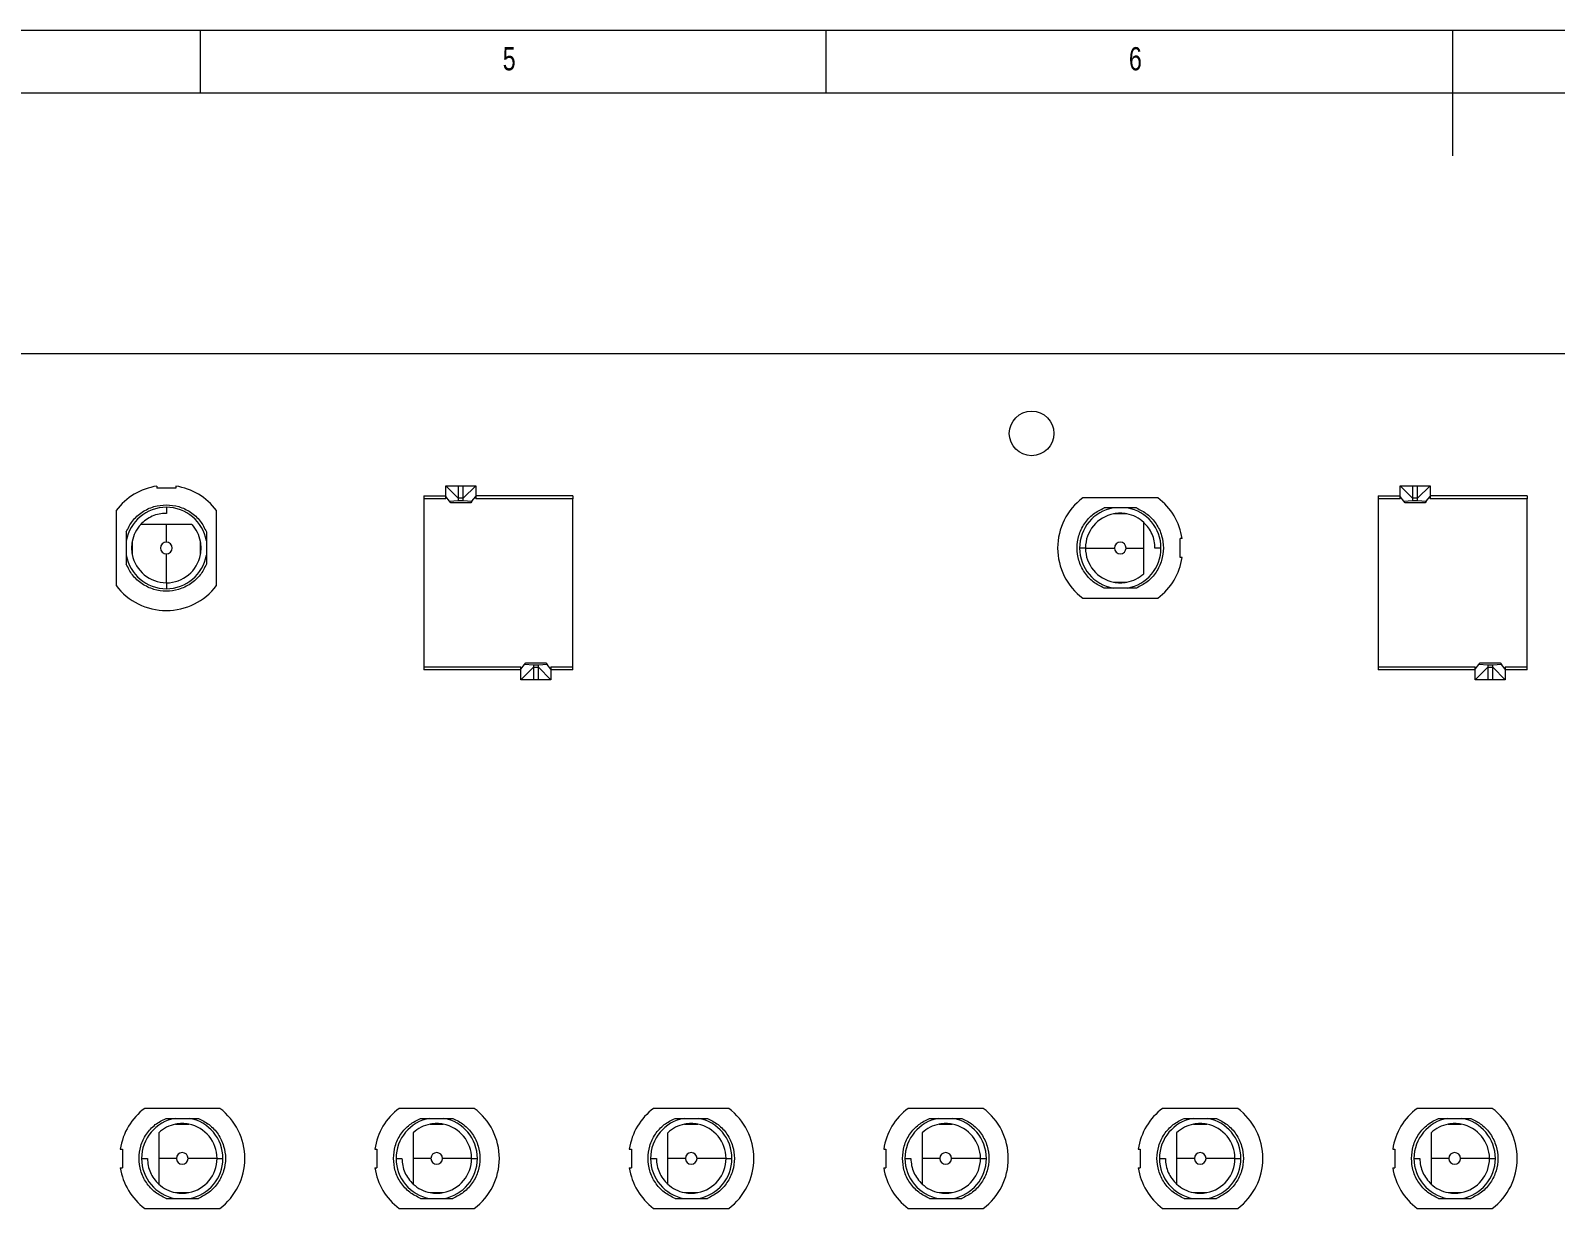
# Model space of a CAD drawing. Header units: millimetres. Extents: x 5 to 589, y 5 to 415.
# Drawn here: x 183.5 to 305.2, y 320.9 to 415 of the extents above; entities that cross this region are included whole.
import ezdxf

# ---------------------------------------------------------------- set-up
doc = ezdxf.new("R2010")
doc.units = ezdxf.units.MM
doc.styles.add('SLDTEXTSTYLE0', font='TXT', dxfattribs={"width": 0.75})

msp = doc.modelspace()

# ---------------------------------------------------------------- linework, layer by layer
at = {"color": 7, "linetype": 'Continuous', "lineweight": 0}
for p, q in [((589, 415), (5, 415)), ((197, 415), (197, 410)), ((247, 410), (247, 415)), ((297, 415), (297, 405)), ((584, 410), (10, 410))]:
    msp.add_line(p, q, dxfattribs=at)
at = {"color": 7, "linetype": 'Continuous', "lineweight": 15}
for p, q in [((521.21, 389.16), (89.41, 389.16)), ((193.56, 378.6), (193.56, 378.43)), ((195.06, 378.43), (193.56, 378.43)), ((195.06, 378.6), (195.06, 378.43)), ((214.87, 377.83), (216.62, 377.83)), ((214.87, 377.83), (214.87, 377.58)), ((214.87, 377.58), (214.87, 364.18)), ((216.62, 377.58), (214.87, 377.58)), ((216.62, 378.63), (217.62, 378.63)), ((216.62, 378.63), (217.62, 377.63)), ((216.62, 377.78), (216.62, 378.63)), ((216.92, 377.4), (216.62, 377.78)), ((216.62, 377.58), (216.62, 377.78)), ((217.62, 378.63), (218.02, 378.63)), ((217.62, 378.63), (217.62, 377.63)), ((218.02, 377.63), (217.62, 377.63)), ((217.62, 377.63), (217.62, 377.46)), ((218.02, 377.63), (219.02, 378.63)), ((218.02, 378.63), (219.02, 378.63)), ((218.02, 377.63), (218.02, 378.63)), ((218.02, 377.46), (218.02, 377.63)), ((218.71, 377.4), (219.02, 377.78)), ((219.02, 378.63), (219.02, 377.78)), ((226.77, 377.83), (219.02, 377.83)), ((219.02, 377.78), (219.02, 377.58)), ((226.77, 377.58), (219.02, 377.58)), ((226.77, 377.83), (226.77, 377.58)), ((226.77, 364.18), (226.77, 377.58)), ((273.48, 377.66), (267.48, 377.66)), ((291.07, 377.83), (292.82, 377.83)), ((291.07, 377.83), (291.07, 377.58)), ((292.82, 377.58), (291.07, 377.58)), ((291.07, 377.58), (291.07, 364.18)), ((292.82, 377.78), (292.82, 378.63)), ((292.82, 378.63), (293.82, 377.63)), ((292.82, 378.63), (293.82, 378.63)), ((293.12, 377.4), (292.82, 377.78)), ((292.82, 377.58), (292.82, 377.78)), ((293.82, 378.63), (294.22, 378.63)), ((293.82, 378.63), (293.82, 377.63)), ((293.82, 377.63), (293.82, 377.46)), ((294.22, 377.63), (293.82, 377.63)), ((294.22, 377.63), (295.22, 378.63)), ((294.22, 378.63), (295.22, 378.63)), ((294.22, 377.63), (294.22, 378.63)), ((294.22, 377.46), (294.22, 377.63)), ((294.91, 377.4), (295.22, 377.78)), ((295.22, 378.63), (295.22, 377.78)), ((302.97, 377.83), (295.22, 377.83)), ((295.22, 377.78), (295.22, 377.58)), ((302.97, 377.58), (295.22, 377.58)), ((302.97, 377.83), (302.97, 377.58)), ((302.97, 364.18), (302.97, 377.58)), ((190.31, 376.66), (190.31, 370.66)), ((194.31, 376.91), (194.31, 376.43)), ((198.31, 370.66), (198.31, 376.66)), ((216.92, 377.4), (217.62, 377.46)), ((217.02, 377.28), (216.92, 377.4)), ((218.62, 377.28), (217.02, 377.28)), ((217.62, 377.46), (218.02, 377.46)), ((218.02, 377.46), (218.71, 377.4)), ((218.71, 377.4), (218.62, 377.28)), ((293.12, 377.4), (293.82, 377.46)), ((293.22, 377.28), (293.12, 377.4)), ((294.82, 377.28), (293.22, 377.28)), ((293.82, 377.46), (294.22, 377.46)), ((294.22, 377.46), (294.91, 377.4)), ((294.91, 377.4), (294.82, 377.28)), ((194.31, 374.12), (194.31, 375.53)), ((275.42, 374.41), (275.25, 374.41)), ((275.25, 372.91), (275.25, 374.41)), ((194.31, 370.88), (194.31, 373.19)), ((267.7, 373.66), (267.23, 373.66)), ((267.7, 373.66), (270.01, 373.66)), ((270.94, 373.66), (272.35, 373.66)), ((273.73, 373.66), (273.25, 373.66)), ((275.42, 372.91), (275.25, 372.91)), ((194.31, 370.88), (194.31, 370.41)), ((267.48, 369.66), (273.48, 369.66)), ((214.87, 364.18), (222.62, 364.18)), ((214.87, 364.18), (214.87, 363.93)), ((222.62, 363.98), (222.92, 364.36)), ((222.62, 363.98), (222.62, 364.18)), ((223.62, 364.13), (222.62, 363.13)), ((222.92, 364.36), (223.02, 364.48)), ((223.62, 364.3), (222.92, 364.36)), ((223.02, 364.48), (224.62, 364.48)), ((223.62, 364.3), (223.62, 364.13)), ((224.02, 364.3), (223.62, 364.3)), ((223.62, 364.13), (224.02, 364.13)), ((223.62, 364.13), (223.62, 363.13)), ((224.71, 364.36), (224.02, 364.3)), ((224.02, 364.13), (224.02, 364.3)), ((225.02, 363.13), (224.02, 364.13)), ((224.02, 363.13), (224.02, 364.13)), ((224.62, 364.48), (224.71, 364.36)), ((225.02, 363.98), (224.71, 364.36)), ((225.02, 364.18), (226.77, 364.18)), ((225.02, 364.18), (225.02, 363.98)), ((226.77, 363.93), (226.77, 364.18)), ((291.07, 364.18), (298.82, 364.18)), ((291.07, 364.18), (291.07, 363.93)), ((298.82, 363.98), (299.12, 364.36)), ((298.82, 363.98), (298.82, 364.18)), ((299.82, 364.13), (298.82, 363.13)), ((299.12, 364.36), (299.22, 364.48)), ((299.82, 364.3), (299.12, 364.36)), ((299.22, 364.48), (300.82, 364.48)), ((299.82, 364.3), (299.82, 364.13)), ((300.22, 364.3), (299.82, 364.3)), ((299.82, 364.13), (300.22, 364.13)), ((299.82, 364.13), (299.82, 363.13)), ((300.91, 364.36), (300.22, 364.3)), ((300.22, 364.13), (300.22, 364.3)), ((301.22, 363.13), (300.22, 364.13)), ((300.22, 363.13), (300.22, 364.13)), ((300.82, 364.48), (300.91, 364.36)), ((301.22, 363.98), (300.91, 364.36)), ((301.22, 364.18), (302.97, 364.18)), ((301.22, 364.18), (301.22, 363.98)), ((302.97, 363.93), (302.97, 364.18)), ((222.62, 363.93), (214.87, 363.93)), ((222.62, 363.13), (222.62, 363.98)), ((223.62, 363.13), (222.62, 363.13)), ((224.02, 363.13), (223.62, 363.13)), ((225.02, 363.13), (224.02, 363.13)), ((225.02, 363.98), (225.02, 363.13)), ((226.77, 363.93), (225.02, 363.93)), ((298.82, 363.93), (291.07, 363.93)), ((298.82, 363.13), (298.82, 363.98)), ((299.82, 363.13), (298.82, 363.13)), ((300.22, 363.13), (299.82, 363.13)), ((301.22, 363.13), (300.22, 363.13)), ((301.22, 363.98), (301.22, 363.13)), ((302.97, 363.93), (301.22, 363.93)), ((198.58, 328.9), (192.58, 328.9)), ((218.9, 328.9), (212.9, 328.9)), ((239.22, 328.9), (233.22, 328.9)), ((259.54, 328.9), (253.54, 328.9)), ((279.86, 328.9), (273.86, 328.9)), ((300.18, 328.9), (294.18, 328.9)), ((190.63, 325.65), (190.8, 325.65)), ((190.8, 325.65), (190.8, 324.15)), ((210.95, 325.65), (211.12, 325.65)), ((211.12, 325.65), (211.12, 324.15)), ((231.27, 325.65), (231.44, 325.65)), ((231.44, 325.65), (231.44, 324.15)), ((251.59, 325.65), (251.76, 325.65)), ((251.76, 325.65), (251.76, 324.15)), ((271.91, 325.65), (272.08, 325.65)), ((272.08, 325.65), (272.08, 324.15)), ((292.23, 325.65), (292.4, 325.65)), ((292.4, 325.65), (292.4, 324.15)), ((190.63, 324.15), (190.8, 324.15)), ((192.33, 324.9), (192.8, 324.9)), ((195.11, 324.9), (193.7, 324.9)), ((198.35, 324.9), (196.04, 324.9)), ((198.35, 324.9), (198.83, 324.9)), ((210.95, 324.15), (211.12, 324.15)), ((212.65, 324.9), (213.12, 324.9)), ((215.43, 324.9), (214.02, 324.9)), ((218.67, 324.9), (216.36, 324.9)), ((218.67, 324.9), (219.15, 324.9)), ((231.27, 324.15), (231.44, 324.15)), ((232.97, 324.9), (233.44, 324.9)), ((235.75, 324.9), (234.34, 324.9)), ((238.99, 324.9), (236.68, 324.9)), ((238.99, 324.9), (239.47, 324.9)), ((251.59, 324.15), (251.76, 324.15)), ((253.29, 324.9), (253.76, 324.9)), ((256.07, 324.9), (254.66, 324.9)), ((259.31, 324.9), (257, 324.9)), ((259.31, 324.9), (259.79, 324.9)), ((271.91, 324.15), (272.08, 324.15)), ((273.61, 324.9), (274.08, 324.9)), ((276.39, 324.9), (274.98, 324.9)), ((279.63, 324.9), (277.32, 324.9)), ((279.63, 324.9), (280.11, 324.9)), ((292.23, 324.15), (292.4, 324.15)), ((293.93, 324.9), (294.4, 324.9)), ((296.71, 324.9), (295.3, 324.9)), ((299.95, 324.9), (297.64, 324.9)), ((299.95, 324.9), (300.43, 324.9)), ((192.58, 320.9), (198.58, 320.9)), ((212.9, 320.9), (218.9, 320.9)), ((233.22, 320.9), (239.22, 320.9)), ((253.54, 320.9), (259.54, 320.9)), ((273.86, 320.9), (279.86, 320.9)), ((294.18, 320.9), (300.18, 320.9))]:
    msp.add_line(p, q, dxfattribs=at)
msp.add_circle((263.4, 382.81), 1.78, dxfattribs=at)
for centre, radius, start, end in [((194.31, 373.66), 5, 98.6269, 143.1301), ((194.31, 373.66), 5, 36.8699, 81.3731), ((270.48, 373.66), 5, 126.8699, 233.1301), ((270.48, 373.66), 5, 8.6269, 53.1301), ((194.31, 373.66), 3.25, 90, 169.9367), ((194.31, 373.66), 3.25, 10.0633, 90), ((270.48, 373.66), 3.25, 100.0633, 180), ((270.48, 373.66), 2.78, 100.8929, 180), ((270.48, 373.66), 2.78, 79.1067, 100.8938), ((270.48, 373.66), 2.78, 47.4934, 79.1071), ((270.48, 373.66), 3.25, 0, 79.9367), ((194.31, 373.66), 2.78, 137.4934, 169.1071), ((194.31, 373.66), 2.78, 10.8932, 42.5066), ((194.31, 373.66), 2.78, 169.1067, 190.8938), ((194.31, 373.66), 0.465, 90, 270), ((194.31, 373.66), 0.465, 270, 90), ((194.31, 373.66), 2.78, 349.1068, 10.8929), ((270.48, 373.66), 0.465, 0, 180), ((194.31, 373.66), 3.25, 190.0633, 270), ((194.31, 373.66), 2.77, 190.8929, 270), ((194.31, 373.66), 2.78, 270, 349.1071), ((194.31, 373.66), 3.25, 270, 349.9367), ((270.48, 373.66), 3.25, 180, 259.9367), ((270.48, 373.66), 2.78, 180, 259.1071), ((270.48, 373.66), 0.465, 180, 0), ((270.48, 373.66), 3.25, 280.0633, 0), ((270.48, 373.66), 5, 306.8699, 351.3731), ((270.48, 373.66), 2.78, 280.8932, 312.5066), ((194.31, 373.66), 5, 216.8699, 323.1301), ((270.48, 373.66), 2.78, 259.1068, 280.8929), ((195.58, 324.9), 5, 126.8699, 171.3731), ((195.58, 324.9), 5, 306.8699, 53.1301), ((215.9, 324.9), 5, 126.8699, 171.3731), ((215.9, 324.9), 5, 306.8699, 53.1301), ((236.22, 324.9), 5, 126.8699, 171.3731), ((236.22, 324.9), 5, 306.8699, 53.1301), ((256.54, 324.9), 5, 126.8699, 171.3731), ((256.54, 324.9), 5, 306.8699, 53.1301), ((276.86, 324.9), 5, 126.8699, 171.3731), ((276.86, 324.9), 5, 306.8699, 53.1301), ((297.18, 324.9), 5, 126.8699, 171.3731), ((297.18, 324.9), 5, 306.8699, 53.1301), ((195.58, 324.9), 3.25, 100.0633, 180), ((195.58, 324.9), 2.78, 100.8932, 132.5066), ((195.58, 324.9), 2.78, 79.1068, 100.8929), ((195.58, 324.9), 2.78, 0, 79.1071), ((195.58, 324.9), 3.25, 0, 79.9367), ((215.9, 324.9), 3.25, 100.0633, 180), ((215.9, 324.9), 2.78, 100.8932, 132.5066), ((215.9, 324.9), 2.78, 79.1068, 100.8929), ((215.9, 324.9), 2.78, 0, 79.1071), ((215.9, 324.9), 3.25, 0, 79.9367), ((236.22, 324.9), 3.25, 100.0633, 180), ((236.22, 324.9), 2.78, 100.8932, 132.5066), ((236.22, 324.9), 2.78, 79.1068, 100.8929), ((236.22, 324.9), 2.78, 0, 79.1071), ((236.22, 324.9), 3.25, 0, 79.9367), ((256.54, 324.9), 3.25, 100.0633, 180), ((256.54, 324.9), 2.78, 100.8932, 132.5066), ((256.54, 324.9), 2.78, 79.1068, 100.8929), ((256.54, 324.9), 2.78, 0, 79.1071), ((256.54, 324.9), 3.25, 0, 79.9367), ((276.86, 324.9), 3.25, 100.0633, 180), ((276.86, 324.9), 2.78, 100.8932, 132.5066), ((276.86, 324.9), 2.78, 79.1068, 100.8929), ((276.86, 324.9), 2.78, 0, 79.1071), ((276.86, 324.9), 3.25, 0, 79.9367), ((297.18, 324.9), 3.25, 100.0633, 180), ((297.18, 324.9), 2.78, 100.8932, 132.5066), ((297.18, 324.9), 2.78, 79.1068, 100.8929), ((297.18, 324.9), 2.78, 0, 79.1071), ((297.18, 324.9), 3.25, 0, 79.9367), ((195.58, 324.9), 0.465, 0, 180), ((215.9, 324.9), 0.465, 0, 180), ((236.22, 324.9), 0.465, 0, 180), ((256.54, 324.9), 0.465, 0, 180), ((276.86, 324.9), 0.465, 0, 180), ((297.18, 324.9), 0.465, 0, 180), ((195.58, 324.9), 5, 188.6269, 233.1301), ((195.58, 324.9), 3.25, 180, 259.9367), ((195.58, 324.9), 0.465, 180, 0), ((195.58, 324.9), 2.78, 280.8929, 0), ((195.58, 324.9), 3.25, 280.0633, 0), ((215.9, 324.9), 5, 188.6269, 233.1301), ((215.9, 324.9), 3.25, 180, 259.9367), ((215.9, 324.9), 0.465, 180, 0), ((215.9, 324.9), 2.78, 280.8929, 0), ((215.9, 324.9), 3.25, 280.0633, 0), ((236.22, 324.9), 5, 188.6269, 233.1301), ((236.22, 324.9), 3.25, 180, 259.9367), ((236.22, 324.9), 0.465, 180, 0), ((236.22, 324.9), 2.78, 280.8929, 0), ((236.22, 324.9), 3.25, 280.0633, 0), ((256.54, 324.9), 5, 188.6269, 233.1301), ((256.54, 324.9), 3.25, 180, 259.9367), ((256.54, 324.9), 0.465, 180, 0), ((256.54, 324.9), 2.78, 280.8929, 0), ((256.54, 324.9), 3.25, 280.0633, 0), ((276.86, 324.9), 5, 188.6269, 233.1301), ((276.86, 324.9), 3.25, 180, 259.9367), ((276.86, 324.9), 0.465, 180, 0), ((276.86, 324.9), 2.78, 280.8929, 0), ((276.86, 324.9), 3.25, 280.0633, 0), ((297.18, 324.9), 5, 188.6269, 233.1301), ((297.18, 324.9), 3.25, 180, 259.9367), ((297.18, 324.9), 0.465, 180, 0), ((297.18, 324.9), 2.78, 280.8929, 0), ((297.18, 324.9), 3.25, 280.0633, 0), ((195.58, 324.9), 2.78, 227.4934, 259.1071), ((215.9, 324.9), 2.78, 227.4934, 259.1071), ((236.22, 324.9), 2.78, 227.4934, 259.1071), ((256.54, 324.9), 2.78, 227.4934, 259.1071), ((276.86, 324.9), 2.78, 227.4934, 259.1071), ((297.18, 324.9), 2.78, 227.4934, 259.1071), ((195.58, 324.9), 2.78, 259.1067, 280.8938), ((215.9, 324.9), 2.78, 259.1067, 280.8938), ((236.22, 324.9), 2.78, 259.1067, 280.8938), ((256.54, 324.9), 2.78, 259.1067, 280.8938), ((276.86, 324.9), 2.78, 259.1067, 280.8938), ((297.18, 324.9), 2.78, 259.1067, 280.8938)]:
    msp.add_arc(centre, radius, start, end, dxfattribs=at)
for points, knots in [([(191.11, 374.95), (191.26, 375.25), (191.57, 375.86), (192.35, 376.56), (193.29, 377.02), (193.98, 377.08), (194.31, 377.11)], [0, 0, 0, 0, 0.244392, 0.500001, 0.755611, 1, 1, 1, 1]), ([(194.31, 376.43), (194.11, 376.42), (193.73, 376.4), (193.18, 376.21), (192.67, 375.93), (192.4, 375.67), (192.26, 375.53)], [0, 0, 0, 0, 0.250001, 0.499998, 0.75, 1, 1, 1, 1]), ([(194.31, 377.11), (194.65, 377.08), (195.33, 377.02), (196.27, 376.56), (197.05, 375.86), (197.36, 375.25), (197.51, 374.95)], [0, 0, 0, 0, 0.244424, 0.499999, 0.755577, 1, 1, 1, 1]), ([(269.19, 370.46), (268.89, 370.61), (268.28, 370.92), (267.57, 371.7), (267.13, 372.64), (266.98, 373.66), (267.13, 374.68), (267.57, 375.62), (268.28, 376.4), (268.89, 376.71), (269.19, 376.86)], [0, 0, 0, 0, 0.122203, 0.250001, 0.377797, 0.499999, 0.622203, 0.749999, 0.877797, 1, 1, 1, 1]), ([(269.91, 376.86), (269.91, 376.86), (269.91, 376.86), (269.9, 376.86), (269.85, 376.86), (269.66, 376.86), (269.42, 376.86), (269.23, 376.86), (269.19, 376.86)], [0, 0, 0, 0, 0.01693, 0.039302, 0.081695, 0.236196, 0.852155, 1, 1, 1, 1]), ([(271.04, 376.86), (270.87, 376.86), (270.52, 376.86), (270.12, 376.86), (269.93, 376.86), (269.91, 376.86)], [0, 0, 0, 0, 0.469099, 0.939612, 1, 1, 1, 1]), ([(271, 376.38), (270.71, 376.38), (270.36, 376.38), (270.01, 376.38), (269.95, 376.38)], [0, 0, 0, 0, 0.821496, 1, 1, 1, 1]), ([(271.77, 376.86), (271.63, 376.86), (271.46, 376.86), (271.26, 376.86), (271.18, 376.86), (271.13, 376.86), (271.09, 376.86), (271.06, 376.86), (271.05, 376.86), (271.04, 376.86), (271.04, 376.86), (271.04, 376.86)], [0, 0, 0, 0, 0.52193, 0.674705, 0.779635, 0.851732, 0.901667, 0.954565, 0.975882, 0.993094, 1, 1, 1, 1]), ([(271.77, 376.86), (272.07, 376.71), (272.68, 376.4), (273.38, 375.61), (273.84, 374.67), (273.9, 373.99), (273.93, 373.65)], [0, 0, 0, 0, 0.244391, 0.499999, 0.755608, 1, 1, 1, 1]), ([(194.31, 375.53), (194.11, 375.53), (193.61, 375.53), (192.93, 375.53), (192.48, 375.53), (192.26, 375.53)], [0, 0, 0, 0, 0.246526, 0.638139, 1, 1, 1, 1]), ([(196.35, 375.53), (195.91, 375.53), (195.31, 375.53), (194.52, 375.53), (194.31, 375.53)], [0, 0, 0, 0, 0.725756, 1, 1, 1, 1]), ([(272.35, 373.66), (272.35, 373.85), (272.35, 374.36), (272.35, 375.04), (272.35, 375.49), (272.35, 375.7)], [0, 0, 0, 0, 0.246526, 0.638142, 1, 1, 1, 1]), ([(273.25, 373.66), (273.24, 373.85), (273.22, 374.23), (273.03, 374.78), (272.75, 375.29), (272.49, 375.57), (272.35, 375.7)], [0, 0, 0, 0, 0.2500032, 0.5000041, 0.7499991, 1, 1, 1, 1]), ([(191.11, 374.95), (191.11, 374.81), (191.11, 374.64), (191.11, 374.45), (191.11, 374.37), (191.11, 374.31), (191.11, 374.27), (191.11, 374.25), (191.11, 374.23), (191.11, 374.23), (191.11, 374.23), (191.11, 374.23)], [0, 0, 0, 0, 0.521924, 0.674704, 0.779644, 0.851732, 0.901659, 0.954565, 0.975879, 0.993095, 1, 1, 1, 1]), ([(191.11, 374.23), (191.11, 374.05), (191.11, 373.7), (191.11, 373.31), (191.11, 373.11), (191.11, 373.09)], [0, 0, 0, 0, 0.469102, 0.939612, 1, 1, 1, 1]), ([(191.58, 374.18), (191.58, 373.89), (191.58, 373.54), (191.58, 373.2), (191.58, 373.13)], [0, 0, 0, 0, 0.821501, 1, 1, 1, 1]), ([(197.03, 373.13), (197.03, 373.42), (197.03, 373.78), (197.03, 374.12), (197.03, 374.18)], [0, 0, 0, 0, 0.821475, 1, 1, 1, 1]), ([(197.51, 374.95), (197.51, 374.81), (197.51, 374.64), (197.51, 374.45), (197.51, 374.37), (197.51, 374.31), (197.51, 374.27), (197.51, 374.25), (197.51, 374.23), (197.51, 374.23), (197.51, 374.23), (197.51, 374.23)], [0, 0, 0, 0, 0.521924, 0.674704, 0.779644, 0.851732, 0.901659, 0.954565, 0.975879, 0.993095, 1, 1, 1, 1]), ([(197.51, 374.23), (197.51, 374.05), (197.51, 373.7), (197.51, 373.31), (197.51, 373.11), (197.51, 373.09)], [0, 0, 0, 0, 0.469102, 0.939612, 1, 1, 1, 1]), ([(191.11, 373.09), (191.11, 373.09), (191.11, 373.09), (191.11, 373.08), (191.11, 373.03), (191.11, 372.84), (191.11, 372.6), (191.11, 372.41), (191.11, 372.37)], [0, 0, 0, 0, 0.01693, 0.039302, 0.081703, 0.2362, 0.852159, 1, 1, 1, 1]), ([(197.51, 373.09), (197.51, 373.09), (197.51, 373.09), (197.51, 373.08), (197.51, 373.03), (197.51, 372.84), (197.51, 372.6), (197.51, 372.41), (197.51, 372.37)], [0, 0, 0, 0, 0.01693, 0.039302, 0.081703, 0.2362, 0.852159, 1, 1, 1, 1]), ([(273.93, 373.65), (273.9, 373.32), (273.84, 372.64), (273.37, 371.7), (272.68, 370.92), (272.06, 370.61), (271.77, 370.46)], [0, 0, 0, 0, 0.244423, 0.5, 0.755575, 1, 1, 1, 1]), ([(272.35, 371.61), (272.35, 372.05), (272.35, 372.65), (272.35, 373.44), (272.35, 373.66)], [0, 0, 0, 0, 0.725758, 1, 1, 1, 1]), ([(197.51, 372.37), (197.36, 372.07), (197.05, 371.46), (196.26, 370.76), (195.32, 370.31), (194.31, 370.16), (193.29, 370.31), (192.35, 370.76), (191.57, 371.46), (191.26, 372.07), (191.11, 372.37)], [0, 0, 0, 0, 0.122204, 0.25, 0.377797, 0.5, 0.622204, 0.749999, 0.877796, 1, 1, 1, 1]), ([(269.91, 370.46), (269.91, 370.46), (269.91, 370.46), (269.9, 370.46), (269.85, 370.46), (269.66, 370.46), (269.42, 370.46), (269.23, 370.46), (269.19, 370.46)], [0, 0, 0, 0, 0.01693, 0.039302, 0.081695, 0.236196, 0.852155, 1, 1, 1, 1]), ([(271.04, 370.46), (270.87, 370.46), (270.52, 370.46), (270.12, 370.46), (269.93, 370.46), (269.91, 370.46)], [0, 0, 0, 0, 0.469099, 0.939612, 1, 1, 1, 1]), ([(269.95, 370.93), (270.24, 370.93), (270.6, 370.93), (270.94, 370.93), (271, 370.93)], [0, 0, 0, 0, 0.821487, 1, 1, 1, 1]), ([(271.77, 370.46), (271.63, 370.46), (271.46, 370.46), (271.26, 370.46), (271.18, 370.46), (271.13, 370.46), (271.09, 370.46), (271.06, 370.46), (271.05, 370.46), (271.04, 370.46), (271.04, 370.46), (271.04, 370.46)], [0, 0, 0, 0, 0.52193, 0.674705, 0.779635, 0.851732, 0.901667, 0.954565, 0.975882, 0.993094, 1, 1, 1, 1]), ([(192.13, 324.9), (192.16, 325.24), (192.21, 325.92), (192.68, 326.86), (193.38, 327.64), (193.99, 327.95), (194.29, 328.1)], [0, 0, 0, 0, 0.244423, 0.499999, 0.755576, 1, 1, 1, 1]), ([(194.29, 328.1), (194.42, 328.1), (194.6, 328.1), (194.79, 328.1), (194.87, 328.1), (194.92, 328.1), (194.96, 328.1), (194.99, 328.1), (195, 328.1), (195.01, 328.1), (195.01, 328.1), (195.01, 328.1)], [0, 0, 0, 0, 0.5219292, 0.6747084, 0.7796382, 0.8517345, 0.9016698, 0.9545678, 0.9758817, 0.993094, 1, 1, 1, 1]), ([(195.01, 328.1), (195.18, 328.1), (195.54, 328.1), (195.93, 328.1), (196.12, 328.1), (196.14, 328.1)], [0, 0, 0, 0, 0.469096, 0.939612, 1, 1, 1, 1]), ([(196.1, 327.62), (195.81, 327.62), (195.46, 327.62), (195.11, 327.62), (195.05, 327.62)], [0, 0, 0, 0, 0.821487, 1, 1, 1, 1]), ([(196.14, 328.1), (196.14, 328.1), (196.15, 328.1), (196.16, 328.1), (196.2, 328.1), (196.4, 328.1), (196.63, 328.1), (196.83, 328.1), (196.87, 328.1)], [0, 0, 0, 0, 0.01693, 0.039302, 0.081695, 0.236193, 0.85216, 1, 1, 1, 1]), ([(196.87, 328.1), (197.16, 327.95), (197.78, 327.64), (198.48, 326.86), (198.93, 325.92), (199.08, 324.9), (198.93, 323.88), (198.48, 322.94), (197.78, 322.16), (197.16, 321.85), (196.87, 321.7)], [0, 0, 0, 0, 0.122204, 0.25, 0.377796, 0.5, 0.622204, 0.75, 0.877796, 1, 1, 1, 1]), ([(212.45, 324.9), (212.48, 325.24), (212.53, 325.92), (213, 326.86), (213.7, 327.64), (214.31, 327.95), (214.61, 328.1)], [0, 0, 0, 0, 0.244423, 0.5, 0.755576, 1, 1, 1, 1]), ([(214.61, 328.1), (214.74, 328.1), (214.92, 328.1), (215.11, 328.1), (215.19, 328.1), (215.24, 328.1), (215.28, 328.1), (215.31, 328.1), (215.32, 328.1), (215.33, 328.1), (215.33, 328.1), (215.33, 328.1)], [0, 0, 0, 0, 0.521928, 0.674707, 0.779636, 0.851733, 0.901668, 0.954566, 0.975879, 0.993095, 1, 1, 1, 1]), ([(215.33, 328.1), (215.5, 328.1), (215.86, 328.1), (216.25, 328.1), (216.44, 328.1), (216.46, 328.1)], [0, 0, 0, 0, 0.469102, 0.939612, 1, 1, 1, 1]), ([(216.42, 327.62), (216.13, 327.62), (215.78, 327.62), (215.43, 327.62), (215.37, 327.62)], [0, 0, 0, 0, 0.821487, 1, 1, 1, 1]), ([(216.46, 328.1), (216.46, 328.1), (216.47, 328.1), (216.48, 328.1), (216.52, 328.1), (216.72, 328.1), (216.95, 328.1), (217.15, 328.1), (217.19, 328.1)], [0, 0, 0, 0, 0.01693, 0.039301, 0.081695, 0.236199, 0.852151, 1, 1, 1, 1]), ([(217.19, 328.1), (217.48, 327.95), (218.1, 327.64), (218.8, 326.86), (219.25, 325.92), (219.4, 324.9), (219.25, 323.88), (218.8, 322.94), (218.1, 322.16), (217.48, 321.85), (217.19, 321.7)], [0, 0, 0, 0, 0.1222031, 0.25, 0.377796, 0.4999995, 0.622204, 0.75, 0.8777969, 1, 1, 1, 1]), ([(232.77, 324.9), (232.8, 325.24), (232.85, 325.92), (233.32, 326.86), (234.02, 327.64), (234.63, 327.95), (234.93, 328.1)], [0, 0, 0, 0, 0.244423, 0.499999, 0.755575, 1, 1, 1, 1]), ([(234.93, 328.1), (235.06, 328.1), (235.24, 328.1), (235.43, 328.1), (235.51, 328.1), (235.56, 328.1), (235.6, 328.1), (235.63, 328.1), (235.64, 328.1), (235.65, 328.1), (235.65, 328.1), (235.65, 328.1)], [0, 0, 0, 0, 0.521932, 0.674702, 0.779632, 0.851729, 0.901665, 0.954563, 0.975882, 0.993095, 1, 1, 1, 1]), ([(235.65, 328.1), (235.82, 328.1), (236.18, 328.1), (236.57, 328.1), (236.76, 328.1), (236.78, 328.1)], [0, 0, 0, 0, 0.469102, 0.939612, 1, 1, 1, 1]), ([(236.74, 327.62), (236.45, 327.62), (236.1, 327.62), (235.75, 327.62), (235.69, 327.62)], [0, 0, 0, 0, 0.821488, 1, 1, 1, 1]), ([(236.78, 328.1), (236.78, 328.1), (236.79, 328.1), (236.8, 328.1), (236.84, 328.1), (237.04, 328.1), (237.27, 328.1), (237.47, 328.1), (237.51, 328.1)], [0, 0, 0, 0, 0.01693, 0.039301, 0.081695, 0.236199, 0.852151, 1, 1, 1, 1]), ([(237.51, 328.1), (237.8, 327.95), (238.42, 327.64), (239.12, 326.86), (239.57, 325.92), (239.72, 324.9), (239.57, 323.88), (239.12, 322.94), (238.42, 322.16), (237.8, 321.85), (237.51, 321.7)], [0, 0, 0, 0, 0.1222031, 0.25, 0.377796, 0.4999995, 0.622204, 0.75, 0.8777969, 1, 1, 1, 1]), ([(253.09, 324.9), (253.12, 325.24), (253.17, 325.92), (253.64, 326.86), (254.34, 327.64), (254.95, 327.95), (255.25, 328.1)], [0, 0, 0, 0, 0.244423, 0.499999, 0.755575, 1, 1, 1, 1]), ([(255.25, 328.1), (255.38, 328.1), (255.56, 328.1), (255.75, 328.1), (255.83, 328.1), (255.88, 328.1), (255.92, 328.1), (255.95, 328.1), (255.96, 328.1), (255.97, 328.1), (255.97, 328.1), (255.97, 328.1)], [0, 0, 0, 0, 0.52193, 0.674705, 0.779635, 0.851732, 0.901667, 0.954565, 0.975882, 0.993094, 1, 1, 1, 1]), ([(255.97, 328.1), (256.14, 328.1), (256.5, 328.1), (256.89, 328.1), (257.08, 328.1), (257.1, 328.1)], [0, 0, 0, 0, 0.469099, 0.939612, 1, 1, 1, 1]), ([(257.06, 327.62), (256.77, 327.62), (256.42, 327.62), (256.07, 327.62), (256.01, 327.62)], [0, 0, 0, 0, 0.821484, 1, 1, 1, 1]), ([(257.1, 328.1), (257.1, 328.1), (257.11, 328.1), (257.12, 328.1), (257.16, 328.1), (257.36, 328.1), (257.59, 328.1), (257.79, 328.1), (257.83, 328.1)], [0, 0, 0, 0, 0.01693, 0.039299, 0.081696, 0.236197, 0.852156, 1, 1, 1, 1]), ([(257.83, 328.1), (258.12, 327.95), (258.74, 327.64), (259.44, 326.86), (259.89, 325.92), (260.04, 324.9), (259.89, 323.88), (259.44, 322.94), (258.74, 322.16), (258.12, 321.85), (257.83, 321.7)], [0, 0, 0, 0, 0.122203, 0.25, 0.377796, 0.5, 0.622204, 0.75, 0.877797, 1, 1, 1, 1]), ([(273.41, 324.9), (273.44, 325.24), (273.49, 325.92), (273.96, 326.86), (274.66, 327.64), (275.27, 327.95), (275.57, 328.1)], [0, 0, 0, 0, 0.244423, 0.5, 0.755576, 1, 1, 1, 1]), ([(275.57, 328.1), (275.7, 328.1), (275.88, 328.1), (276.07, 328.1), (276.15, 328.1), (276.2, 328.1), (276.24, 328.1), (276.27, 328.1), (276.28, 328.1), (276.29, 328.1), (276.29, 328.1), (276.29, 328.1)], [0, 0, 0, 0, 0.52193, 0.674706, 0.779636, 0.85173, 0.901666, 0.954566, 0.975881, 0.993095, 1, 1, 1, 1]), ([(276.29, 328.1), (276.46, 328.1), (276.82, 328.1), (277.21, 328.1), (277.4, 328.1), (277.42, 328.1)], [0, 0, 0, 0, 0.4691, 0.939612, 1, 1, 1, 1]), ([(277.38, 327.62), (277.09, 327.62), (276.74, 327.62), (276.39, 327.62), (276.33, 327.62)], [0, 0, 0, 0, 0.821486, 1, 1, 1, 1]), ([(277.42, 328.1), (277.42, 328.1), (277.43, 328.1), (277.44, 328.1), (277.48, 328.1), (277.68, 328.1), (277.91, 328.1), (278.11, 328.1), (278.15, 328.1)], [0, 0, 0, 0, 0.01693, 0.0393, 0.081694, 0.236197, 0.852158, 1, 1, 1, 1]), ([(278.15, 328.1), (278.44, 327.95), (279.06, 327.64), (279.76, 326.86), (280.21, 325.92), (280.36, 324.9), (280.21, 323.88), (279.76, 322.94), (279.06, 322.16), (278.44, 321.85), (278.15, 321.7)], [0, 0, 0, 0, 0.122203, 0.25, 0.377796, 0.5, 0.622204, 0.75, 0.877797, 1, 1, 1, 1]), ([(293.73, 324.9), (293.76, 325.24), (293.81, 325.92), (294.28, 326.86), (294.98, 327.64), (295.59, 327.95), (295.89, 328.1)], [0, 0, 0, 0, 0.244423, 0.499999, 0.755576, 1, 1, 1, 1]), ([(295.89, 328.1), (296.02, 328.1), (296.2, 328.1), (296.39, 328.1), (296.47, 328.1), (296.52, 328.1), (296.56, 328.1), (296.59, 328.1), (296.6, 328.1), (296.61, 328.1), (296.61, 328.1), (296.61, 328.1)], [0, 0, 0, 0, 0.521931, 0.674706, 0.779637, 0.851731, 0.901666, 0.954565, 0.975881, 0.993095, 1, 1, 1, 1]), ([(296.61, 328.1), (296.78, 328.1), (297.14, 328.1), (297.53, 328.1), (297.72, 328.1), (297.74, 328.1)], [0, 0, 0, 0, 0.469101, 0.939613, 1, 1, 1, 1]), ([(297.7, 327.62), (297.41, 327.62), (297.06, 327.62), (296.71, 327.62), (296.65, 327.62)], [0, 0, 0, 0, 0.821486, 1, 1, 1, 1]), ([(297.74, 328.1), (297.74, 328.1), (297.75, 328.1), (297.76, 328.1), (297.8, 328.1), (298, 328.1), (298.23, 328.1), (298.43, 328.1), (298.47, 328.1)], [0, 0, 0, 0, 0.01693, 0.0393, 0.081695, 0.236198, 0.852157, 1, 1, 1, 1]), ([(298.47, 328.1), (298.76, 327.95), (299.38, 327.64), (300.08, 326.86), (300.53, 325.92), (300.68, 324.9), (300.53, 323.88), (300.08, 322.94), (299.38, 322.16), (298.76, 321.85), (298.47, 321.7)], [0, 0, 0, 0, 0.122203, 0.25, 0.377796, 0.5, 0.622204, 0.75, 0.877797, 1, 1, 1, 1]), ([(193.7, 326.94), (193.7, 326.51), (193.7, 325.9), (193.7, 325.12), (193.7, 324.9)], [0, 0, 0, 0, 0.725759, 1, 1, 1, 1]), ([(214.02, 326.94), (214.02, 326.51), (214.02, 325.9), (214.02, 325.12), (214.02, 324.9)], [0, 0, 0, 0, 0.725759, 1, 1, 1, 1]), ([(234.34, 326.94), (234.34, 326.51), (234.34, 325.9), (234.34, 325.12), (234.34, 324.9)], [0, 0, 0, 0, 0.725759, 1, 1, 1, 1]), ([(254.66, 326.94), (254.66, 326.51), (254.66, 325.9), (254.66, 325.12), (254.66, 324.9)], [0, 0, 0, 0, 0.725759, 1, 1, 1, 1]), ([(274.98, 326.94), (274.98, 326.51), (274.98, 325.9), (274.98, 325.12), (274.98, 324.9)], [0, 0, 0, 0, 0.725759, 1, 1, 1, 1]), ([(295.3, 326.94), (295.3, 326.51), (295.3, 325.9), (295.3, 325.12), (295.3, 324.9)], [0, 0, 0, 0, 0.725759, 1, 1, 1, 1]), ([(194.29, 321.7), (193.99, 321.85), (193.37, 322.16), (192.68, 322.94), (192.21, 323.89), (192.15, 324.57), (192.13, 324.9)], [0, 0, 0, 0, 0.244391, 0.499999, 0.755608, 1, 1, 1, 1]), ([(192.8, 324.9), (192.81, 324.71), (192.84, 324.32), (193.02, 323.77), (193.3, 323.27), (193.57, 322.99), (193.7, 322.85)], [0, 0, 0, 0, 0.25, 0.500002, 0.75, 1, 1, 1, 1]), ([(193.7, 324.9), (193.7, 324.7), (193.7, 324.2), (193.7, 323.52), (193.7, 323.07), (193.7, 322.85)], [0, 0, 0, 0, 0.2465258, 0.6381396, 1, 1, 1, 1]), ([(214.61, 321.7), (214.31, 321.85), (213.69, 322.16), (213, 322.94), (212.53, 323.89), (212.47, 324.57), (212.45, 324.9)], [0, 0, 0, 0, 0.244389, 0.499999, 0.755608, 1, 1, 1, 1]), ([(213.12, 324.9), (213.13, 324.71), (213.16, 324.32), (213.34, 323.77), (213.62, 323.27), (213.89, 322.99), (214.02, 322.85)], [0, 0, 0, 0, 0.25, 0.500002, 0.75, 1, 1, 1, 1]), ([(214.02, 324.9), (214.02, 324.7), (214.02, 324.2), (214.02, 323.52), (214.02, 323.07), (214.02, 322.85)], [0, 0, 0, 0, 0.2465258, 0.6381396, 1, 1, 1, 1]), ([(234.93, 321.7), (234.63, 321.85), (234.01, 322.16), (233.32, 322.94), (232.85, 323.89), (232.79, 324.57), (232.77, 324.9)], [0, 0, 0, 0, 0.244391, 0.5, 0.755609, 1, 1, 1, 1]), ([(233.44, 324.9), (233.45, 324.71), (233.48, 324.32), (233.66, 323.77), (233.94, 323.27), (234.21, 322.99), (234.34, 322.85)], [0, 0, 0, 0, 0.2499998, 0.5000005, 0.7499982, 1, 1, 1, 1]), ([(234.34, 324.9), (234.34, 324.7), (234.34, 324.2), (234.34, 323.52), (234.34, 323.07), (234.34, 322.85)], [0, 0, 0, 0, 0.2465258, 0.6381396, 1, 1, 1, 1]), ([(255.25, 321.7), (254.95, 321.85), (254.33, 322.16), (253.64, 322.94), (253.17, 323.89), (253.11, 324.57), (253.09, 324.9)], [0, 0, 0, 0, 0.244391, 0.499999, 0.755609, 1, 1, 1, 1]), ([(253.76, 324.9), (253.77, 324.71), (253.8, 324.32), (253.98, 323.77), (254.26, 323.27), (254.53, 322.99), (254.66, 322.85)], [0, 0, 0, 0, 0.25, 0.500001, 0.749999, 1, 1, 1, 1]), ([(254.66, 324.9), (254.66, 324.7), (254.66, 324.2), (254.66, 323.52), (254.66, 323.07), (254.66, 322.85)], [0, 0, 0, 0, 0.2465258, 0.6381396, 1, 1, 1, 1]), ([(275.57, 321.7), (275.27, 321.85), (274.65, 322.16), (273.96, 322.94), (273.49, 323.89), (273.43, 324.57), (273.41, 324.9)], [0, 0, 0, 0, 0.24439, 0.499999, 0.755608, 1, 1, 1, 1]), ([(274.08, 324.9), (274.09, 324.71), (274.12, 324.32), (274.3, 323.77), (274.58, 323.27), (274.85, 322.99), (274.98, 322.85)], [0, 0, 0, 0, 0.25, 0.500001, 0.749999, 1, 1, 1, 1]), ([(274.98, 324.9), (274.98, 324.7), (274.98, 324.2), (274.98, 323.52), (274.98, 323.07), (274.98, 322.85)], [0, 0, 0, 0, 0.2465258, 0.6381396, 1, 1, 1, 1]), ([(295.89, 321.7), (295.59, 321.85), (294.97, 322.16), (294.28, 322.94), (293.81, 323.89), (293.75, 324.57), (293.73, 324.9)], [0, 0, 0, 0, 0.24439, 0.499999, 0.755608, 1, 1, 1, 1]), ([(294.4, 324.9), (294.41, 324.71), (294.44, 324.32), (294.62, 323.77), (294.9, 323.27), (295.17, 322.99), (295.3, 322.85)], [0, 0, 0, 0, 0.25, 0.500001, 0.749999, 1, 1, 1, 1]), ([(295.3, 324.9), (295.3, 324.7), (295.3, 324.2), (295.3, 323.52), (295.3, 323.07), (295.3, 322.85)], [0, 0, 0, 0, 0.2465258, 0.6381396, 1, 1, 1, 1]), ([(194.29, 321.7), (194.42, 321.7), (194.6, 321.7), (194.79, 321.7), (194.87, 321.7), (194.92, 321.7), (194.96, 321.7), (194.99, 321.7), (195, 321.7), (195.01, 321.7), (195.01, 321.7), (195.01, 321.7)], [0, 0, 0, 0, 0.5219292, 0.6747084, 0.7796382, 0.8517345, 0.9016698, 0.9545678, 0.9758817, 0.993094, 1, 1, 1, 1]), ([(195.01, 321.7), (195.18, 321.7), (195.54, 321.7), (195.93, 321.7), (196.12, 321.7), (196.14, 321.7)], [0, 0, 0, 0, 0.469096, 0.939612, 1, 1, 1, 1]), ([(195.05, 322.17), (195.34, 322.17), (195.7, 322.17), (196.04, 322.17), (196.1, 322.17)], [0, 0, 0, 0, 0.8215, 1, 1, 1, 1]), ([(196.14, 321.7), (196.14, 321.7), (196.15, 321.7), (196.16, 321.7), (196.2, 321.7), (196.4, 321.7), (196.63, 321.7), (196.83, 321.7), (196.87, 321.7)], [0, 0, 0, 0, 0.01693, 0.039302, 0.081695, 0.236193, 0.85216, 1, 1, 1, 1]), ([(214.61, 321.7), (214.74, 321.7), (214.92, 321.7), (215.11, 321.7), (215.19, 321.7), (215.24, 321.7), (215.28, 321.7), (215.31, 321.7), (215.32, 321.7), (215.33, 321.7), (215.33, 321.7), (215.33, 321.7)], [0, 0, 0, 0, 0.521928, 0.674707, 0.779636, 0.851733, 0.901668, 0.954566, 0.975879, 0.993095, 1, 1, 1, 1]), ([(215.33, 321.7), (215.5, 321.7), (215.86, 321.7), (216.25, 321.7), (216.44, 321.7), (216.46, 321.7)], [0, 0, 0, 0, 0.469102, 0.939612, 1, 1, 1, 1]), ([(215.37, 322.17), (215.66, 322.17), (216.02, 322.17), (216.36, 322.17), (216.42, 322.17)], [0, 0, 0, 0, 0.821499, 1, 1, 1, 1]), ([(216.46, 321.7), (216.46, 321.7), (216.47, 321.7), (216.48, 321.7), (216.52, 321.7), (216.72, 321.7), (216.95, 321.7), (217.15, 321.7), (217.19, 321.7)], [0, 0, 0, 0, 0.01693, 0.039301, 0.081695, 0.236199, 0.852151, 1, 1, 1, 1]), ([(234.93, 321.7), (235.06, 321.7), (235.24, 321.7), (235.43, 321.7), (235.51, 321.7), (235.56, 321.7), (235.6, 321.7), (235.63, 321.7), (235.64, 321.7), (235.65, 321.7), (235.65, 321.7), (235.65, 321.7)], [0, 0, 0, 0, 0.521932, 0.674702, 0.779632, 0.851729, 0.901665, 0.954563, 0.975882, 0.993095, 1, 1, 1, 1]), ([(235.65, 321.7), (235.82, 321.7), (236.18, 321.7), (236.57, 321.7), (236.76, 321.7), (236.78, 321.7)], [0, 0, 0, 0, 0.469102, 0.939612, 1, 1, 1, 1]), ([(235.69, 322.17), (235.98, 322.17), (236.34, 322.17), (236.68, 322.17), (236.74, 322.17)], [0, 0, 0, 0, 0.821493, 1, 1, 1, 1]), ([(236.78, 321.7), (236.78, 321.7), (236.79, 321.7), (236.8, 321.7), (236.84, 321.7), (237.04, 321.7), (237.27, 321.7), (237.47, 321.7), (237.51, 321.7)], [0, 0, 0, 0, 0.01693, 0.039301, 0.081695, 0.236199, 0.852151, 1, 1, 1, 1]), ([(255.25, 321.7), (255.38, 321.7), (255.56, 321.7), (255.75, 321.7), (255.83, 321.7), (255.88, 321.7), (255.92, 321.7), (255.95, 321.7), (255.96, 321.7), (255.97, 321.7), (255.97, 321.7), (255.97, 321.7)], [0, 0, 0, 0, 0.52193, 0.674705, 0.779635, 0.851732, 0.901667, 0.954565, 0.975882, 0.993094, 1, 1, 1, 1]), ([(255.97, 321.7), (256.14, 321.7), (256.5, 321.7), (256.89, 321.7), (257.08, 321.7), (257.1, 321.7)], [0, 0, 0, 0, 0.469099, 0.939612, 1, 1, 1, 1]), ([(256.01, 322.17), (256.3, 322.17), (256.66, 322.17), (257, 322.17), (257.06, 322.17)], [0, 0, 0, 0, 0.821496, 1, 1, 1, 1]), ([(257.1, 321.7), (257.1, 321.7), (257.11, 321.7), (257.12, 321.7), (257.16, 321.7), (257.36, 321.7), (257.59, 321.7), (257.79, 321.7), (257.83, 321.7)], [0, 0, 0, 0, 0.01693, 0.039299, 0.081696, 0.236197, 0.852156, 1, 1, 1, 1]), ([(275.57, 321.7), (275.7, 321.7), (275.88, 321.7), (276.07, 321.7), (276.15, 321.7), (276.2, 321.7), (276.24, 321.7), (276.27, 321.7), (276.28, 321.7), (276.29, 321.7), (276.29, 321.7), (276.29, 321.7)], [0, 0, 0, 0, 0.52193, 0.674706, 0.779636, 0.85173, 0.901666, 0.954566, 0.975881, 0.993095, 1, 1, 1, 1]), ([(276.29, 321.7), (276.46, 321.7), (276.82, 321.7), (277.21, 321.7), (277.4, 321.7), (277.42, 321.7)], [0, 0, 0, 0, 0.4691, 0.939612, 1, 1, 1, 1]), ([(276.33, 322.17), (276.62, 322.17), (276.98, 322.17), (277.32, 322.17), (277.38, 322.17)], [0, 0, 0, 0, 0.821498, 1, 1, 1, 1]), ([(277.42, 321.7), (277.42, 321.7), (277.43, 321.7), (277.44, 321.7), (277.48, 321.7), (277.68, 321.7), (277.91, 321.7), (278.11, 321.7), (278.15, 321.7)], [0, 0, 0, 0, 0.01693, 0.0393, 0.081694, 0.236197, 0.852158, 1, 1, 1, 1]), ([(295.89, 321.7), (296.02, 321.7), (296.2, 321.7), (296.39, 321.7), (296.47, 321.7), (296.52, 321.7), (296.56, 321.7), (296.59, 321.7), (296.6, 321.7), (296.61, 321.7), (296.61, 321.7), (296.61, 321.7)], [0, 0, 0, 0, 0.521931, 0.674706, 0.779637, 0.851731, 0.901666, 0.954565, 0.975881, 0.993095, 1, 1, 1, 1]), ([(296.61, 321.7), (296.78, 321.7), (297.14, 321.7), (297.53, 321.7), (297.72, 321.7), (297.74, 321.7)], [0, 0, 0, 0, 0.469101, 0.939613, 1, 1, 1, 1]), ([(296.65, 322.17), (296.94, 322.17), (297.3, 322.17), (297.64, 322.17), (297.7, 322.17)], [0, 0, 0, 0, 0.821497, 1, 1, 1, 1]), ([(297.74, 321.7), (297.74, 321.7), (297.75, 321.7), (297.76, 321.7), (297.8, 321.7), (298, 321.7), (298.23, 321.7), (298.43, 321.7), (298.47, 321.7)], [0, 0, 0, 0, 0.01693, 0.0393, 0.081695, 0.236198, 0.852157, 1, 1, 1, 1])]:
    msp.add_open_spline(points, degree=3, knots=knots, dxfattribs=at)

# ---------------------------------------------------------------- texts
at = {"color": 7, "linetype": 'Continuous', "lineweight": 0, "char_height": 1.85, "attachment_point": 1, "style": 'SLDTEXTSTYLE0'}
for s, insert in [('5', (221.17, 413.67)), ('6', (271.17, 413.67))]:
    msp.add_mtext(s, dxfattribs=dict(at, insert=insert))

doc.saveas('drawing.dxf')
